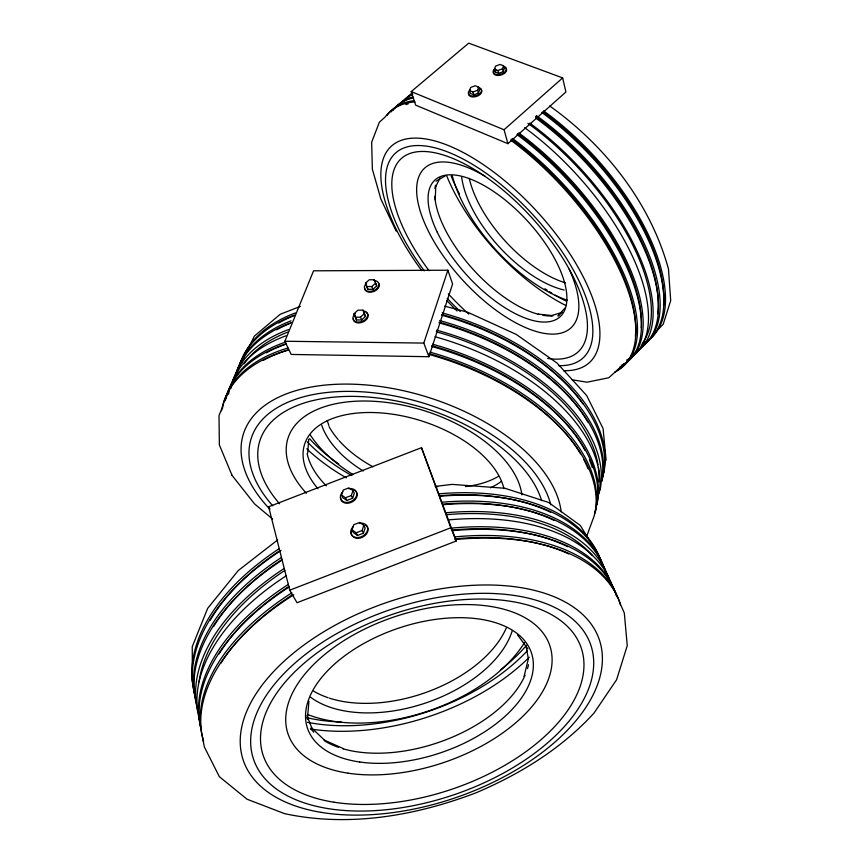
<?xml version="1.0" encoding="UTF-8"?>
<svg xmlns="http://www.w3.org/2000/svg" width="863" height="863" viewBox="0 0 863 863"><rect width="100%" height="100%" fill="white"/><g stroke="black" fill="none" stroke-linecap="round" stroke-linejoin="round"><path stroke-width="1.29" d="M435.276 199.741L435.75 186.225M307.724 452.989L308.727 439.191M307.401 719.278L308.932 701.08M595.729 508.825L594.208 515.858L586.538 536.657M524.057 676.473L528.436 658.491M428.954 356.71L452.59 283.992L447.875 270.216L313.56 270.809L284.876 341.252L291.176 354.445L428.954 356.71L423.809 343.086L447.875 270.216M363.42 533.183L365.125 528.016L363.819 525.33L359.634 522.46L353.744 524.747L352.018 529.904L353.345 532.579L357.519 535.47L363.42 533.183L362.115 530.497L363.819 525.33M503.237 71.651L502.471 68.792L503.496 65.739L500.011 64.434L495.502 66.16L494.456 69.213L495.233 72.061L498.706 73.387L503.237 71.651L504.262 68.598L503.496 65.739M495.233 72.061L495.923 70.032M352.622 498.231L351.317 495.535L353.01 490.562L348.943 487.843L343.183 490.076L341.468 495.028L342.794 497.724L346.85 500.464L352.622 498.231L354.315 493.269L353.01 490.562M478.415 93.075L477.595 90.227L478.685 87.109L475.222 85.739L470.659 87.487L469.558 90.604L470.389 93.452L473.852 94.833L478.415 93.075L479.504 89.957L478.685 87.109M221.996 408.242L219.019 415.437L219.353 444.877L232.039 475.362M241.133 363.323L254.305 336.192L280.216 314.261L300.389 306.408M435.642 186.742L440.098 177.961M564.834 308.091L557.962 316.063L561.209 312.913M658.113 329.504L663.205 324.229L670.702 300.626L668.469 269.008C650.335 202.74 605.157 145.61 549.774 106.009M624.402 363.69L608.782 377.757L587.002 382.201L572.212 379.796M361.608 319.979L365.47 316.484L363.053 310.184L357.951 310.151L354.089 313.636L356.495 319.946L361.608 319.979L360.454 317.196L355.329 317.163M360.454 317.196L364.315 313.701L363.053 310.184M366.764 286.538L371.813 286.538L375.599 283.14L376.71 285.933L372.935 289.332L367.886 289.332L365.513 283.15L369.288 279.763L374.326 279.752L375.437 282.557M507.908 143.679L565.912 91.996L562.644 77.907L468.728 43.15L411.22 91.586L415.653 105.135L507.908 143.679L504.057 129.741L411.22 91.586M504.057 129.741L562.644 77.907M277.692 539.914L238.317 570.486L207.659 608.361L192.244 646.721L192.384 681.716M436.074 181.187L445.405 175.804M352.018 529.904L356.192 532.795L362.115 530.497M289.752 590.184L450.788 527.789L456.257 541.004L297.023 602.73L289.752 590.184L268.641 506.786L421.5 447.681L456.257 541.004M341.468 495.028L345.524 497.768L351.317 495.535M494.456 69.213L497.94 70.529L502.471 68.792M469.558 90.604L473.021 91.985L477.595 90.227M551.403 315.631L562.201 312.33M435.891 486.354L451.996 484.38L504.844 488.264L548.21 502.32M284.876 341.252L423.809 343.086M538.081 314.1L551.921 315.567M444.639 306.149L467.606 312.201L516.171 334.38L557.013 363.021L586.678 395.567L603.086 428.555L606.117 460.303M324.337 740.109L343.496 748.663M548.728 502.536L580.335 525.47L598.102 554.736M231.759 475.006L254.574 503.916L272.557 519.051M311.575 727.887L324.812 740.443M517.422 634.736L527.886 648.857M268.641 506.786L269.936 509.116M356.192 532.795L357.519 535.47M345.524 497.768L346.85 500.464M396.139 231.101L380.863 199.062L372.352 169.137L371.662 142.233L379.332 122.255L385.276 116.861A172.665 76.796 47.6 0 1 415.049 101.91M354.089 313.636L356.495 319.946M364.315 313.701L365.47 316.484M365.513 283.15L367.886 289.332M371.813 286.538L372.935 289.332M306.969 715.664L312.233 729.073M374.326 279.752L376.71 285.933M421.5 447.681L450.788 527.789M327.25 420.508L328.825 425.47M473.021 91.985L473.852 94.833M497.94 70.529L498.706 73.387M202.622 738.038L204.358 746.97L219.353 776.689L247.034 799.214L284.574 813.647C348.749 827.434 415.351 815.902 475.966 792.827C520.033 774.122 561.479 748.674 593.971 713.118L616.592 679.753L627.25 645.653L624.305 612.989L620.745 604.887A219.536 123.571 -18.6 0 0 454.855 539.602M526.117 646.344L528.415 659.149M348.803 488.728A8.652 6.451 -26.3 0 1 356.484 495.923A8.652 6.451 -26.3 0 1 344.208 502.104A8.652 6.451 -26.3 0 1 342.902 491.694M354.952 490.529A8.652 6.451 -26.3 0 1 351.888 502.083A8.652 6.451 -26.3 0 1 340.702 497.714M359.44 523.237A8.857 6.742 -26.9 0 1 367.368 530.81A8.857 6.742 -26.9 0 1 354.822 537.164A8.857 6.742 -26.9 0 1 353.42 526.29M365.75 525.125A8.846 6.742 -26.9 0 1 366.462 534.046A8.846 6.742 -26.9 0 1 355.88 538.145A8.846 6.742 -26.9 0 1 351.532 530.626M220.939 663.172A216.462 122.104 -18.6 0 1 292.374 594.844M455.632 538.782A216.462 122.104 -18.6 0 1 568.706 553.96M203.614 741.846A219.536 123.571 -18.6 0 1 293.754 594.758M455.2 536.862A219.213 123.668 -18.6 0 1 620.421 604.963M202.762 737.854A219.213 123.668 -18.6 0 1 291.888 592.784M529.267 657.228A177.551 105.297 -18.4 0 1 310.788 729.041M527.39 650.702A169.245 100.421 -18.4 0 1 307.476 722.299M528.512 664.672A117.454 65.998 -18.6 0 1 527.498 668.62M525.082 675.19A117.454 65.998 -18.6 0 1 342.557 748.653M338.566 747.369A117.454 65.998 -18.6 0 1 324.24 740.659M313.787 732.234A117.454 65.998 -18.6 0 1 310.486 728.286M196.581 704.176A215.114 124.844 -18.4 0 1 282.125 560.065M443.053 504.726A215.114 124.844 -18.4 0 1 605.923 572.061M524.575 642.547A139.806 81.802 -18.4 0 1 307.476 714.467M451.597 528.08A218.091 124.002 -18.5 0 1 616.678 596.667M201.068 728.642A218.091 124.002 -18.5 0 1 288.404 584.337M526.549 645.254A161.165 95.513 -18.4 0 1 500.378 670.012M341.263 722.007A161.165 95.513 -18.4 0 1 306.602 717.606M445.998 512.773A216.138 124.563 -18.5 0 1 610.13 582.115M198.123 712.611A216.138 124.563 -18.5 0 1 284.251 568.447M213.539 626.603A212.104 123.344 -18.4 0 1 281.91 559.558M442.59 504.154A212.104 123.344 -18.4 0 1 554.197 520.465M196.106 701.554A214.801 124.93 -18.4 0 1 281.467 557.455M442.136 502.223A214.801 124.93 -18.4 0 1 605.632 572.158M200.917 728.782A218.415 123.905 -18.5 0 1 289.083 587.034M452.546 530.669A218.415 123.905 -18.5 0 1 616.98 596.56M506.311 627.897A114.035 66.98 -18.4 0 1 329.418 698.156M328.102 697.725A114.035 66.98 -18.4 0 1 313.582 691.101M512.212 630.777A114.693 66.796 -18.4 0 1 424.143 703.496A114.693 66.796 -18.4 0 1 310.626 697.25M193.83 690.141A213.722 125.211 -18.4 0 1 279.234 548.674M438.663 493.83A213.722 125.211 -18.4 0 1 602.029 564.175M199.073 681.867A213.431 122.978 -18.5 0 1 284.833 570.454M446.451 514.693A213.431 122.978 -18.5 0 1 592.45 555.643M219.062 653.884A215.351 122.427 -18.5 0 1 288.878 586.419M452.406 529.979A215.351 122.427 -18.5 0 1 567.574 546.689M199.493 720.055A217.044 124.304 -18.5 0 1 286.128 575.858M448.598 519.882A217.044 124.304 -18.5 0 1 612.385 586.376M194.952 695.308A214.046 125.124 -18.4 0 1 281.047 550.486M439.569 496.301A214.046 125.124 -18.4 0 1 602.309 564.057M210.259 620.195A211.047 123.625 -18.4 0 1 279.688 550.777M439.504 495.729A211.047 123.625 -18.4 0 1 550.659 512.309M373.69 280.497A7.616 5.049 -21.6 0 1 378.253 286.894A7.616 5.049 -21.6 0 1 367.358 291.09A7.616 5.049 -21.6 0 1 366.602 283.215M378.393 282.924A7.605 5.049 -21.6 0 1 373.776 291.532A7.605 5.049 -21.6 0 1 364.693 288.199M364.218 311.014A7.745 5.221 -22.3 0 1 366.354 318.447A7.745 5.221 -22.3 0 1 355.448 321.575A7.745 5.221 -22.3 0 1 355.243 313.593M366.074 312.428A7.745 5.221 -22.3 0 1 363.388 321.823A7.745 5.221 -22.3 0 1 353.28 318.706M263.172 360.454A191.338 107.228 17.6 0 1 288.102 350.098M429.127 353.636A191.338 107.228 17.6 0 1 580.529 453.787M583.798 459.612A191.338 107.228 17.6 0 1 588.091 468.868M221.5 410.766A193.992 108.49 17.6 0 1 288.274 349.957M429.256 354.51A193.992 108.49 17.6 0 1 595.136 512.708M222.427 408.577A193.765 108.609 17.6 0 1 287.843 348.069M430.022 352.158A193.765 108.609 17.6 0 1 595.103 512.935M228.522 394.272A192.287 109.374 17.6 0 1 286.02 335.815M435.028 336.764A192.287 109.374 17.6 0 1 599.159 493.819M226.084 398.652A192.999 109.008 17.6 0 1 285.675 342.072M432.611 344.197A192.999 109.008 17.6 0 1 596.808 505.049M225.157 400.82A193.226 108.889 17.6 0 1 286.063 343.884M431.856 346.527A193.226 108.889 17.6 0 1 596.84 504.801M234.499 378.9A190.96 110.033 17.6 0 1 291.435 322.546M438.954 322.838A190.96 110.033 17.6 0 1 601.878 481.446M231.079 388.274A191.662 109.687 17.6 0 1 288.555 329.59M436.57 330.151A191.662 109.687 17.6 0 1 600.055 490.011M352.999 474.553A124.326 72.233 17.6 0 1 310.356 435.049M235.405 376.775A190.734 110.14 17.6 0 1 291.068 320.831M439.688 320.561A190.734 110.14 17.6 0 1 602.104 480.486M237.034 374.272A190.216 110.399 17.6 0 1 294.466 315.114M441.457 315.124A190.216 110.399 17.6 0 1 602.989 476.387M338.728 463.895A143.582 84.477 17.6 0 1 309.644 438.803M351.921 475.632A150.809 88.824 17.6 0 1 307.174 441.748M346.333 477.832A158.177 93.118 17.6 0 1 306.786 448.825M276.678 329.817A188.35 108.749 17.6 0 1 290.27 323.366M439.364 322.212A188.35 108.749 17.6 0 1 587.822 422.093M317.951 488.717A104.315 57.713 17.6 0 1 369.709 412.492A104.315 57.713 17.6 0 1 503.949 488.663M498.609 476.247A101.489 59.18 17.6 0 1 465.394 486.581M437.714 486.7A101.489 59.18 17.6 0 1 435.157 486.441M372.967 466.797A101.489 59.18 17.6 0 1 339.051 440.551M338.156 439.515A101.489 59.18 17.6 0 1 329.073 426.646M238.458 369.601A190 110.507 17.6 0 1 295.351 312.945M442.201 312.87A190 110.507 17.6 0 1 603.755 472.848M244.046 363.798A189.267 108.296 17.6 0 1 287.724 332.115M436.236 331.791A189.267 108.296 17.6 0 1 598.005 464.704M598.404 467.412A189.267 108.296 17.6 0 1 598.782 481.834M279.634 503.819A147.918 80.906 17.6 0 1 348.986 396.387A147.918 80.906 17.6 0 1 541.63 500.702M306.376 493.269A121.953 67.487 17.6 0 1 365.427 401.015A121.953 67.487 17.6 0 1 521.91 494.887M501.5 481.252A101.942 58.954 17.6 0 1 490.486 487.789M363.204 470.961A101.942 58.954 17.6 0 1 321.694 425.179M266.333 352.848A190.583 107.627 17.6 0 1 286.031 344.11M431.727 345.675A190.583 107.627 17.6 0 1 585.006 450.432M589.407 459.72A190.583 107.627 17.6 0 1 592.32 467.692M272.708 505.804A156.85 85.728 17.6 0 1 347.422 391.381A156.85 85.728 17.6 0 1 550.767 504.812M269.558 508.9A165.61 90.658 17.6 0 1 348.296 384.1A165.61 90.658 17.6 0 1 561.177 511.867M278.695 323.042A187.616 109.105 17.6 0 1 294.51 315.48M441.856 314.52A187.616 109.105 17.6 0 1 582.903 403.841M326.376 485.901A103.84 57.972 17.6 0 1 307.131 453.56M504.219 66.483A6.796 3.97 -16.6 0 1 504.618 72.179A6.796 3.97 -16.6 0 1 495.276 74.207A6.796 3.97 -16.6 0 1 494.898 68.501M504.445 67.346A6.796 3.97 -16.6 0 1 505.222 72.708A6.796 3.97 -16.6 0 1 496.419 75.329A6.796 3.97 -16.6 0 1 494.143 70.421M478.091 87.422A6.85 4.056 -17.3 0 1 480.508 92.913A6.85 4.056 -17.3 0 1 470.831 95.793A6.85 4.056 -17.3 0 1 470.119 89.795M479.742 88.641A6.839 4.056 -17.3 0 1 480.756 93.776A6.839 4.056 -17.3 0 1 472.568 96.926A6.839 4.056 -17.3 0 1 468.738 92.87M405.88 104.606A170.389 76.02 47.6 0 1 408.102 103.916M511.295 139.148A170.389 76.02 47.6 0 1 635.351 336.311M510.648 140.108A172.665 76.796 47.6 0 1 621.36 273.895A172.665 76.796 47.6 0 1 614.532 372.331M387.034 115.383A172.557 77.001 47.6 0 1 414.229 100.637M512.493 138.468A172.557 77.001 47.6 0 1 622.601 271.047A172.557 77.001 47.6 0 1 617.315 370.108M398.523 105.696A171.866 78.306 47.6 0 1 412.741 94.304M524.628 127.659A171.866 78.306 47.6 0 1 634.575 260.993A171.866 78.306 47.6 0 1 626.506 360.184M392.956 110.378A172.201 77.67 47.6 0 1 412.956 96.947M518.76 132.891A172.201 77.67 47.6 0 1 629.03 266.408A172.201 77.67 47.6 0 1 621.479 365.286M622.288 365.599A172.309 77.476 47.6 0 1 619.904 366.883M391.219 111.856A172.309 77.476 47.6 0 1 413.539 97.853M516.926 134.531A172.309 77.476 47.6 0 1 625.664 363.334M421.791 270.669A146.678 63.333 47.5 0 1 408.825 138.522A146.678 63.333 47.5 0 1 567.832 250.691A146.678 63.333 47.5 0 1 563.539 370.659M457.11 311.004A146.678 63.333 47.5 0 1 446.721 300.432M424.272 270.863A138.878 59.838 47.5 0 1 411.91 145.933A138.878 59.838 47.5 0 1 562.32 252.018A138.878 59.838 47.5 0 1 558.685 365.653M460.303 311.565A138.878 59.838 47.5 0 1 447.185 298.318M429.062 270.702A130.993 56.505 47.5 0 1 418.512 151.64A130.993 56.505 47.5 0 1 562.87 258.393A130.993 56.505 47.5 0 1 547.66 358.415M468.749 314.067A130.993 56.505 47.5 0 1 448.296 293.841M569.202 269.278A108.317 47.519 47.5 0 1 527.908 328.576A108.317 47.519 47.5 0 1 419.558 208.846A108.317 47.519 47.5 0 1 484.995 176.214M552.849 315.89A92.438 41.068 47.5 0 1 542.903 315.275M538.857 314.412A92.438 41.068 47.5 0 1 434.779 196.214M434.92 188.63A92.438 41.068 47.5 0 1 435.502 185.232M408.889 96.947A171.241 79.472 47.6 0 1 412.32 92.999M535.567 117.918A171.241 79.472 47.6 0 1 638.167 349.429M567.315 300.195A111.769 52.535 47.7 0 1 452.234 175.567M527.897 123.355A169.418 77.853 47.6 0 1 642.191 343.614M403.366 101.607A171.575 78.857 47.6 0 1 411.824 93.463M529.753 123.107A171.575 78.857 47.6 0 1 639.407 256.279A171.575 78.857 47.6 0 1 630.896 355.739M410.605 95.491A171.133 79.666 47.6 0 1 412.255 93.463M536.311 115.523A171.133 79.666 47.6 0 1 640.842 347.153M646.743 341.867A170.885 80.13 47.7 0 1 641.177 345.319M541.727 112.427A170.885 80.13 47.7 0 1 650.734 338.436M543.539 110.82A170.788 80.324 47.7 0 1 645.028 342.471M535.535 116.57A168.986 78.662 47.6 0 1 657.66 313.819M517.552 133.571A170.043 76.688 47.6 0 1 641.231 327.789M566.549 301.295A136.041 65.178 47.7 0 1 555.189 295.178M551.748 293.118A136.041 65.178 47.7 0 1 549.461 291.694M547.185 290.238A136.041 65.178 47.7 0 1 544.92 288.738M459.515 194.024A136.041 65.178 47.7 0 1 451.155 175.966M566.031 305.588A142.665 68.296 47.7 0 1 446.743 175.923M565.47 282.859A91.327 43.161 47.7 0 1 469.256 178.35M564.154 290.022A91.543 42.762 47.6 0 1 461.619 176.591M542.762 111.877A168.641 79.299 47.7 0 1 663.507 305.351M334.003 802.212A167.853 92.352 -18.7 0 0 583.733 670.076A167.853 92.352 -18.7 0 0 348.911 633.043A167.853 92.352 -18.7 0 0 334.003 802.212M321.144 812.363A187.951 103.495 -18.7 0 0 602.05 665.621A187.951 103.495 -18.7 0 0 340.658 622.255A187.951 103.495 -18.7 0 0 321.144 812.363M327.918 808.577A178.026 97.875 -18.7 0 0 593.41 669.062A178.026 97.875 -18.7 0 0 345.146 629.008A178.026 97.875 -18.7 0 0 327.918 808.577M348.048 773.172A138.134 76.915 -18.6 0 0 552.018 662.806A138.134 76.915 -18.6 0 0 356.743 633.14A138.134 76.915 -18.6 0 0 348.048 773.172M359.72 762.007A118.145 65.771 -18.6 0 0 533.323 666.84A118.145 65.771 -18.6 0 0 365.362 642.622A118.145 65.771 -18.6 0 0 359.72 762.007M437.261 232.223A92.665 40.647 47.5 0 0 557.433 318.76A92.665 40.647 47.5 0 0 497.703 194.315A92.665 40.647 47.5 0 0 437.261 232.223"/></g></svg>
